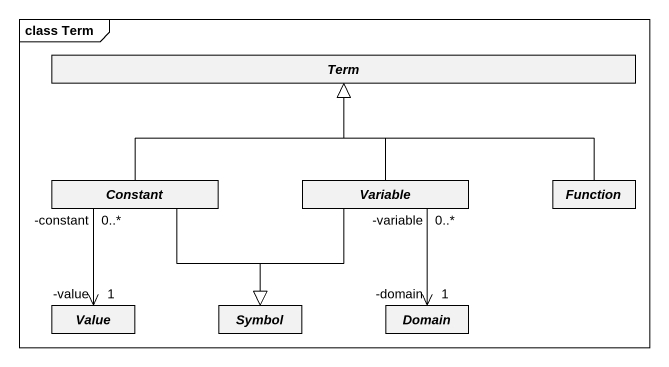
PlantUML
@startuml
mainframe class Term
hide circle
hide empty members
abstract class Term
abstract class Constant
abstract class Variable
abstract class Function
abstract class Value
abstract class Symbol
abstract class Domain
Constant -up-|> Term
Constant "-constant\n0..*" --> "-value\n1" Value
Constant --|> Symbol
Variable -up-|> Term
Variable --|> Symbol
Variable "-variable\n0..*" --> "1\n-domain" Domain
Function -left-|> Term
@enduml
